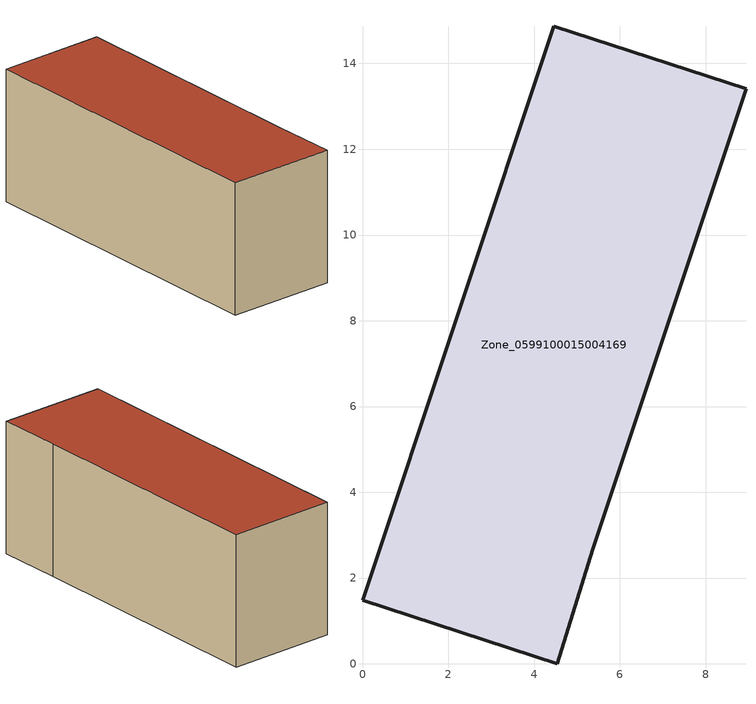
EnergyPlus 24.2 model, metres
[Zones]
Zone_0599100015004169
 floor ground (C_G): 5.37,2.68 4.55,0 0,1.48 4.46,14.87 8.94,13.41 z0.75
 wall outside (C_F): 4.46,14.87 0,1.48 4.55,0 5.37,2.68 8.94,13.41 4.46,14.87 z0.75:6.52
 roof outside (C_R): 8.94,13.41 4.46,14.87 0,1.48 4.55,0 5.37,2.68 z6.52
[BUILDING]
Pand.0599100015004169: North Axis=0; Terrain=City; Loads Convergence Tolerance Value=0.04; Temperature Convergence Tolerance Value=0.4; Solar Distribution=FullExterior; Maximum Number of Warmup Days=25; Minimum Number of Warmup Days=1
[Site:Location]
Rotterdam.The.Hague.AP_ZH_NLD Design_Conditions: Latitude=51.96; Longitude=4.45; Time Zone=1; Elevation=-4.5
[SITE:GROUNDTEMPERATURE:BUILDINGSURFACE]
18, 18, 18, 18, 18, 18, 18, 18, 18, 18, 18, 18
[MATERIAL] Thermal Absorptance=0.9; Solar Absorptance=0.7; Visible Absorptance=0.7
Name | Roughness | Thickness | Conductivity | Density | Specific Heat
G.TI.1965-1974 | MediumSmooth | 0.15 | 0.882353 | 540 | 1210
F.TI.1965-1974 | Rough | 0.3 | 0.697674 | 1920 | 840
R.TI.1965-1974 | MediumRough | 0.2 | 0.232558 | 1500 | 1000
[CONSTRUCTION]
C_G: G.TI.1965-1974
C_F: F.TI.1965-1974
C_R: R.TI.1965-1974
[ZONE]
Zone_0599100015004169: Type=1; Multiplier=1; Ceiling Height=Autocalculate; Volume=Autocalculate; Floor Area=autocalculate; Part of Total Floor Area=Yes
[ZONEINFILTRATION:DESIGNFLOWRATE]
Infil_Zone_0599100015004169: Zone or ZoneList or Space or SpaceList=Zone_0599100015004169; Schedule=AlwaysOn; Design Flow Rate Calculation Method=Flow/Area; Flow Rate per Floor Area=0.003; Constant Term Coefficient=1; Temperature Term Coefficient=0; Velocity Term Coefficient=0; Velocity Squared Term Coefficient=0
[HVACTEMPLATE:ZONE:IDEALLOADSAIRSYSTEM]
Zone_0599100015004169: Maximum Heating Supply Air Temperature=50; Minimum Cooling Supply Air Temperature=13; Maximum Heating Supply Air Humidity Ratio=0.0156; Minimum Cooling Supply Air Humidity Ratio=0.0077; Heating Limit=NoLimit; Cooling Limit=NoLimit; Dehumidification Control Type=ConstantSensibleHeatRatio; Cooling Sensible Heat Ratio=0.7; Dehumidification Setpoint=60; Humidification Control Type=None; Humidification Setpoint=30; Outdoor Air Method=None; Outdoor Air Flow Rate per Person=0.00944; Outdoor Air Flow Rate per Zone Floor Area=0; Outdoor Air Flow Rate per Zone=0; Demand Controlled Ventilation Type=None; Outdoor Air Economizer Type=NoEconomizer; Heat Recovery Type=None; Sensible Heat Recovery Effectiveness=0.7; Latent Heat Recovery Effectiveness=0.65
[ZONECONTROL:THERMOSTAT]
ThermostatControl_Zone_0599100015004169: Zone or ZoneList=Zone_0599100015004169; Control Type Schedule=DualSetpointControlType; Control 1=Thermostat_Zone_0599100015004169; Temperature Difference Between Cutout And Setpoint=0
[THERMOSTATSETPOINT:DUALSETPOINT]
Thermostat_Zone_0599100015004169: Heating Setpoint Temperature Schedule=HeatingSetpoint_Zone_0599100015004169; Cooling Setpoint Temperature Schedule=CoolingSetpoint_Zone_0599100015004169
[SCHEDULE:COMPACT]
HeatingSetpoint_Zone_0599100015004169: Through: 12/31, For: AllDays, Until: 24:00, 21
CoolingSetpoint_Zone_0599100015004169: Through: 12/31, For: AllDays, Until: 24:00, 24
DualSetpointControlType: Through: 12/31, For: AllDays, Until: 24:00, 4
AlwaysOn: Through: 12/31, For: AllDays, Until: 24:00, 1
